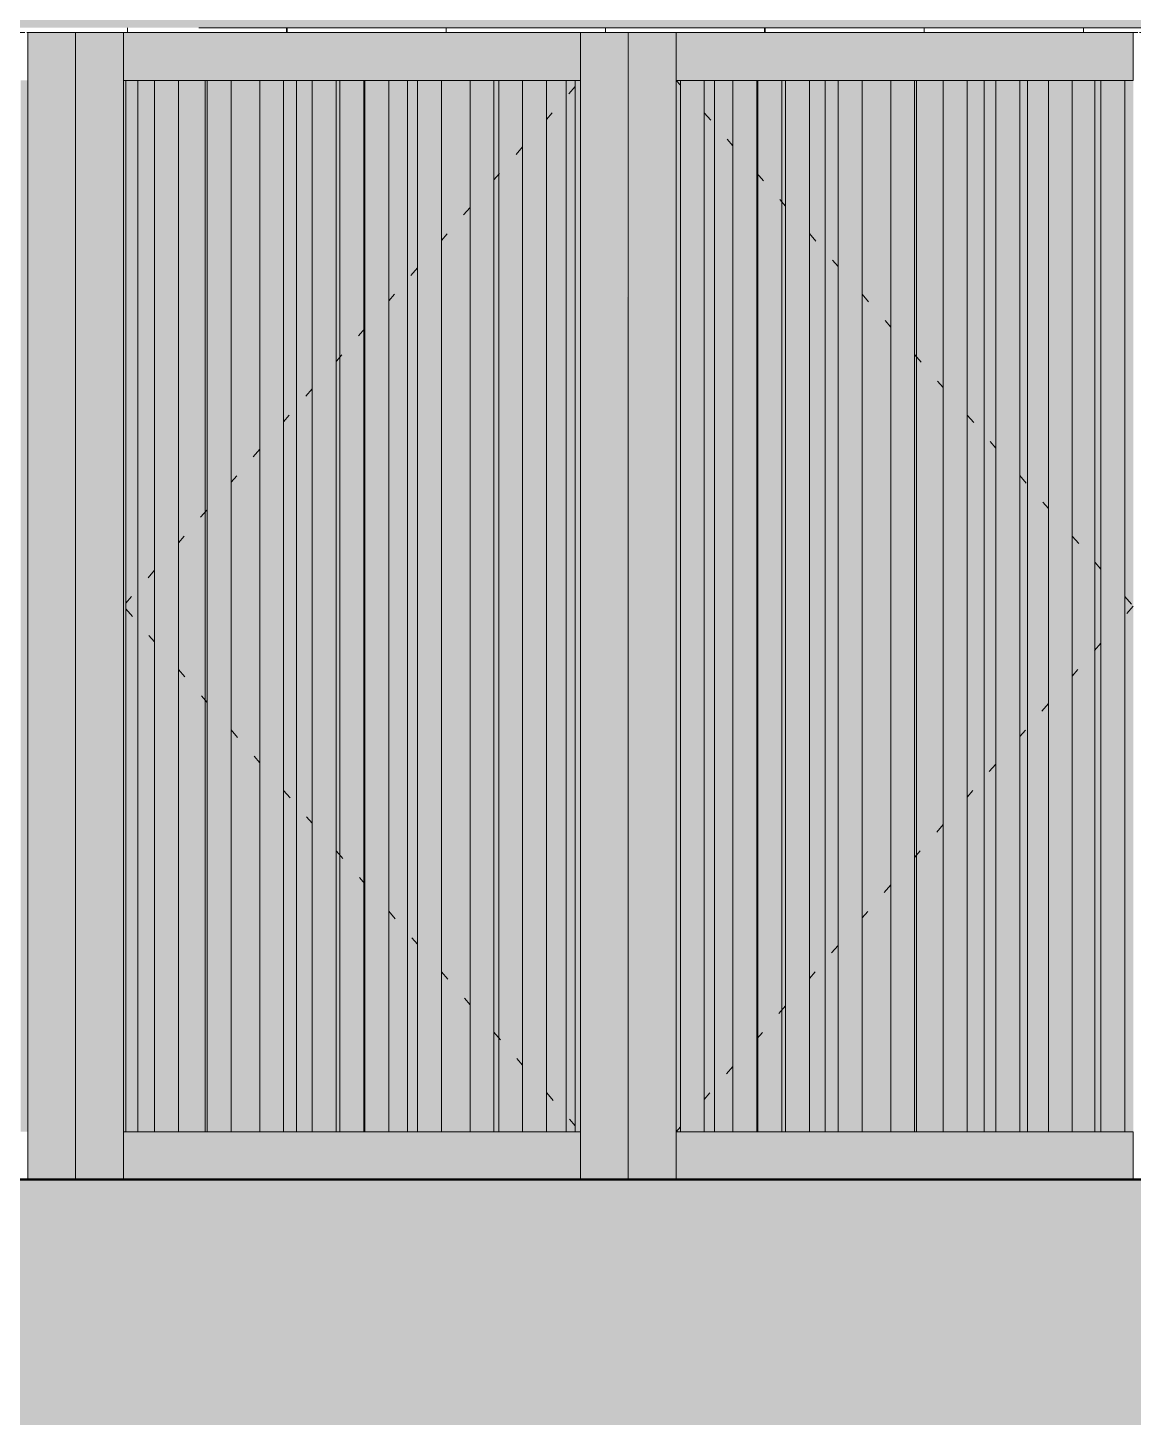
# Model space of a CAD drawing. Header units: millimetres. Extents: x 902415 to 1199587, y -3757 to 35605.
# Drawn here: x 956057 to 958369, y 4703 to 7610 of the extents above; entities that cross this region are included whole.
import ezdxf

# ---------------------------------------------------------------- set-up
doc = ezdxf.new("R2010")
doc.units = ezdxf.units.MM
doc.linetypes.add('AEC_Center', pattern=[24, 12, -4, 4, -4])
doc.linetypes.add('Center', pattern=[178.333333, 20.833333, -52.5, 52.5, -52.5])
for name, color, linetype, lineweight in [('A-DETL', 90, 'Continuous', 18), ('A-DETL-GENF', 92, 'Continuous', 5), ('A-DOOR', 31, 'Continuous', 5), ('A-FLOR-LEVL', 51, 'Continuous', 5), ('A-GENM', 13, 'Continuous', 5), ('A-GLAZ-CWMG', 51, 'Continuous', 5), ('A-WALL', 113, 'Continuous', 5), ('A-WALL-PATT', 111, 'Continuous', 5)]:
    doc.layers.add(name, color=color, linetype=linetype, lineweight=lineweight)

# ---------------------------------------------------------------- blocks, each defined once
blk = doc.blocks.new('Rectangular Mullion - 50 x 50mm-V5-North - Grids A')
at = {"layer": 'A-GLAZ-CWMG'}
blk.add_hatch(color=256, dxfattribs=at).paths.add_polyline_path([(983813.4, 5300), (983863.4, 5300), (983863.4, 7500), (983813.4, 7500), (983813.4, 5519.4)])
for p, q in [((983813.4, 7500), (983813.4, 5300)), ((983863.4, 7500), (983863.4, 5300))]:
    blk.add_line(p, q, dxfattribs=at)
blk = doc.blocks.new('Rectangular Mullion - 50 x 50mm-V20-North - Grids A')
at = {"layer": 'A-GLAZ-CWMG'}
blk.add_hatch(color=256, dxfattribs=at).paths.add_polyline_path([(957201.9, 5300), (957213, 5300), (957213, 7500), (957201.9, 7500), (957201.9, 5381.4)])
blk.add_line((957201.9, 7500), (957201.9, 5300), dxfattribs=at)
blk = doc.blocks.new('Rectangular Mullion - 50 x 50mm-V21-North - Grids A')
at = {"layer": 'A-GLAZ-CWMG'}
blk.add_hatch(color=256, dxfattribs=at).paths.add_polyline_path([(956256.7, 5300), (956261.9, 5300), (956261.9, 7500), (956256.7, 7500), (956256.7, 5519.4)])
blk.add_line((956261.9, 7500), (956261.9, 5300), dxfattribs=at)
blk = doc.blocks.new('Mechanical - Condensers - Mechanical - Condensers-1249279-North - Grids A')
at = {"layer": 'A-GENM'}
h = blk.add_hatch(color=256, dxfattribs=at)
h.paths.add_polyline_path([(959891.9, 5200), (959951.9, 5200), (959951.9, 7500), (959891.9, 7500), (959891.9, 5243.4)])
h.paths.add_polyline_path([(959671.9, 5200), (959731.9, 5200), (959731.9, 7500), (959671.9, 7500), (959671.9, 5243.4)])
h.paths.add_polyline_path([(959781.9, 5200), (959841.9, 5200), (959841.9, 7500), (959781.9, 7500), (959781.9, 5243.4)])
h.paths.add_polyline_path([(955551.9, 5300), (955551.9, 7500), (955491.9, 7500), (955491.9, 5300)])
h.paths.add_polyline_path([(955603.5, 5300), (955661.9, 5300), (955661.9, 7500), (955603.5, 7500), (955603.5, 5519.4)])
h.paths.add_polyline_path([(958289.3, 5300), (958289.3, 7500), (958241.9, 7500), (958241.9, 5300), (958281.6, 5300)])
h.paths.add_polyline_path([(958148.2, 5300), (958148.2, 7500), (958131.9, 7500), (958131.9, 5300)])
h.paths.add_polyline_path([(958081.9, 5300), (958081.9, 7500), (958057.2, 7500), (958057.2, 5300)])
h.paths.add_polyline_path([(957971.9, 5300), (957971.9, 7500), (957916.1, 7500), (957916.1, 5300)])
h.paths.add_polyline_path([(957801.9, 5300), (957861.9, 5300), (957861.9, 7500), (957801.9, 7500), (957801.9, 5381.4)])
h.paths.add_polyline_path([(955744.6, 5300), (955771.9, 5300), (955771.9, 7500), (955744.6, 7500), (955744.6, 5519.4)])
h.paths.add_polyline_path([(955821.9, 5300), (955835.6, 5300), (955835.6, 7500), (955821.9, 7500), (955821.9, 5519.4)])
h.paths.add_polyline_path([(955931.9, 5300), (955976.7, 5300), (955976.7, 7500), (955931.9, 7500), (955931.9, 5519.4)])
h.paths.add_polyline_path([(956041.9, 5300), (956056.7, 5300), (956056.7, 7500), (956041.9, 7500), (956041.9, 5519.4)])
h.paths.add_polyline_path([(957725.1, 5300), (957725.1, 7500), (957691.9, 7500), (957691.9, 5300)])
h.paths.add_polyline_path([(957641.9, 5300), (957641.9, 7500), (957634, 7500), (957634, 5300)])
h.paths.add_polyline_path([(957493, 5300), (957531.9, 5300), (957531.9, 7500), (957493, 7500), (957493, 5519.4)])
h.paths.add_polyline_path([(956261.9, 5300), (956286.7, 5300), (956286.7, 7500), (956261.9, 7500), (956261.9, 5519.4)])
h.paths.add_polyline_path([(956371.9, 5300), (956427.7, 5300), (956427.7, 7500), (956371.9, 7500), (956371.9, 5519.4)])
h.paths.add_polyline_path([(956541.9, 5300), (956541.9, 7500), (956481.9, 7500), (956481.9, 5300)])
h.paths.add_polyline_path([(956651.9, 5300), (956651.9, 7500), (956618.8, 7500), (956618.8, 5300)])
h.paths.add_polyline_path([(956701.9, 5300), (956709.8, 5300), (956709.8, 7500), (956701.9, 7500), (956701.9, 5519.4)])
h.paths.add_polyline_path([(957421.9, 5300), (957421.9, 7500), (957413, 7500), (957413, 5300)])
h.paths.add_polyline_path([(958571.9, 5300), (958599.3, 5300), (958599.3, 7500), (958571.9, 7500), (958571.9, 5519.4)])
h.paths.add_polyline_path([(958681.9, 5300), (958740.3, 5300), (958740.3, 7500), (958681.9, 7500), (958681.9, 5519.4)])
h.paths.add_polyline_path([(958791.9, 5300), (958851.9, 5300), (958851.9, 7500), (958791.9, 7500), (958791.9, 5519.4)])
h.paths.add_polyline_path([(958961.9, 5300), (958961.9, 7500), (958931.4, 7500), (958931.4, 5300)])
h.paths.add_polyline_path([(959011.9, 5300), (959022.4, 5300), (959022.4, 7500), (959011.9, 7500), (959011.9, 5519.4)])
h.paths.add_polyline_path([(959121.9, 5300), (959163.5, 5300), (959163.5, 7500), (959121.9, 7500), (959121.9, 5519.4)])
h.paths.add_polyline_path([(956850.9, 5300), (956850.9, 7500), (956811.9, 7500), (956811.9, 5300)])
h.paths.add_polyline_path([(956921.9, 5300), (956981.9, 5300), (956981.9, 7500), (956921.9, 7500), (956921.9, 5519.4)])
h.paths.add_polyline_path([(959291.9, 5300), (959291.9, 7500), (959231.9, 7500), (959231.9, 5300)])
h.paths.add_polyline_path([(958369.3, 5300), (958369.3, 7500), (958351.9, 7500), (958351.9, 5300)])
h.paths.add_polyline_path([(957201.9, 5300), (957201.9, 7500), (957183, 7500), (957183, 5300)])
h.paths.add_polyline_path([(957091.9, 5300), (957091.9, 7500), (957041.9, 7500), (957041.9, 5300)])
h.paths.add_polyline_path([(955386.3, 5300), (955412.5, 5300), (955412.5, 7500), (955381.9, 7500), (955381.9, 5300)])
h.paths.add_polyline_path([(955331.9, 5300), (955331.9, 7500), (955321.4, 7500), (955321.4, 5300)])
h.paths.add_polyline_path([(955221.9, 5300), (955221.9, 7500), (955180.4, 7500), (955180.4, 5300)])
h.paths.add_polyline_path([(959354.5, 5300), (959401.9, 5300), (959401.9, 7500), (959354.5, 7500), (959354.5, 5519.4)])
h.paths.add_polyline_path([(959495.6, 5300), (959511.9, 5300), (959511.9, 7500), (959495.6, 7500), (959495.6, 5519.4)])
h.paths.add_polyline_path([(955111.9, 5300), (955111.9, 7500), (955100.4, 7500), (955100.4, 5300)])
blk = doc.blocks.new('Generic Models 21 - Generic Models 13-2246435-North - Grids A')
at = {"layer": 'A-GENM'}
h = blk.add_hatch(color=256, dxfattribs=at)
h.paths.add_polyline_path([(937570.2, 7600), (942406.7, 7600), (949487, 14287.4), (949210.9, 15709.5), (938853.9, 8494.3), (938853, 7742.8), (938850.5, 7724.1), (938838.2, 7697), (938824.6, 7679.3), (938803.9, 7663.4), (938779.8, 7653.4), (938753.9, 7650), (937753.9, 7650), (937728, 7653.4), (937703.9, 7663.4), (937683.2, 7678.7), (937578.2, 7605.6)])
h.paths.add_polyline_path([(956414.3, 7610), (956388.2, 7650), (955413.9, 7650), (955388, 7653.4), (955363.9, 7663.4), (955343.2, 7679.3), (955327.3, 7700), (955317.3, 7724.1), (955313.9, 7750), (955313.9, 8750), (955317.3, 8775.9), (955327.3, 8800), (955343.2, 8820.7), (955363.9, 8836.6), (955388, 8846.6), (955413.9, 8850), (955605.6, 8850), (951078.9, 15790.9), (949276.9, 15790.1), (950864.8, 7611.2), (956373.9, 7610)])
h = blk.add_hatch(color=256, dxfattribs=at)
h.paths.add_polyline_path([(943298.2, 7600), (945328.2, 7601.9), (949777.6, 12902.1), (949505.3, 14304.6), (942406.7, 7600), (943278.6, 7600)])
h.paths.add_polyline_path([(959565.8, 7609.3), (952202.5, 15790.7), (951079.4, 15790.1), (955605.6, 8850), (956413.9, 8850), (956439.8, 8846.6), (956463.9, 8836.6), (956484.6, 8820.7), (956500.5, 8800), (956510.5, 8775.9), (956513.9, 8750), (956513.9, 7750), (956510.5, 7724.1), (956500.5, 7700), (956484.6, 7679.3), (956463.9, 7663.4), (956439.8, 7653.4), (956413.9, 7650), (956388.2, 7650), (956414.3, 7610), (959334.4, 7609.3)])
blk.add_line((956414.3, 7610), (959565.8, 7609.3), dxfattribs=at)
blk = doc.blocks.new('Curtain_Wall_Batten_Door - Louvre Single Door-V37-North - Grids A')
at = {"layer": 'A-DOOR', "linetype": 'Center'}
for points in [[(957493, 5300), (957492, 7500), (957471.9, 7500), (957471.9, 5300), (957492, 5300)], [(957634, 5300), (957634, 7500), (957584, 7500), (957584, 5300)], [(957751.9, 5300), (957751.9, 7500), (957725.1, 7500), (957725.1, 5300)], [(957916.1, 5300), (957916.1, 7500), (957911.9, 7500), (957911.9, 5300)], [(958057.2, 5300), (958057.2, 7500), (958021.9, 7500), (958021.9, 5300)], [(958191.9, 5300), (958191.9, 7500), (958148.2, 7500), (958148.2, 5300)], [(958289.3, 5300), (958301.9, 5300), (958301.9, 7500), (958289.3, 7500), (958289.3, 5519.4)]]:
    blk.add_hatch(color=256, dxfattribs=at).paths.add_polyline_path(points)
for p, q in [((957413, 7500), (957421.9, 7489.7)), ((957471.9, 7432.2), (957531.9, 7363.2)), ((957581.9, 7305.7), (957641.9, 7236.7)), ((957691.9, 7179.2), (957751.9, 7110.2)), ((957801.9, 7052.6), (957861.9, 6983.6)), ((957911.9, 6926.1), (957971.9, 6857.1)), ((958021.9, 6799.6), (958081.9, 6730.6)), ((958131.9, 6673.1), (958191.9, 6604)), ((958241.9, 6546.5), (958301.9, 6477.5)), ((958351.9, 6420), (958369.3, 6400)), ((958369.3, 6400), (958351.9, 6380)), ((958301.9, 6322.5), (958241.9, 6253.5)), ((958191.9, 6196), (958131.9, 6126.9)), ((958081.9, 6069.4), (958021.9, 6000.4)), ((957971.9, 5942.9), (957911.9, 5873.9)), ((957861.9, 5816.4), (957801.9, 5747.4)), ((957751.9, 5689.8), (957691.9, 5620.8)), ((957641.9, 5563.3), (957581.9, 5494.3)), ((957531.9, 5436.8), (957471.9, 5367.8)), ((957421.9, 5310.3), (957413, 5300))]:
    blk.add_line(p, q, dxfattribs=at)
at = {"layer": 'A-DOOR'}
for p, q in [((957493, 5300), (957493, 7500)), ((957584, 7500), (957584, 5300)), ((957634, 5300), (957634, 7500)), ((957725.1, 7500), (957725.1, 5300)), ((957916.1, 5300), (957916.1, 7500)), ((958057.2, 5300), (958057.2, 7500)), ((958148.2, 7500), (958148.2, 5300)), ((958289.3, 7500), (958289.3, 5300))]:
    blk.add_line(p, q, dxfattribs=at)
blk = doc.blocks.new('Rectangular Mullion - 100 x 100mm-2718795-North - Grids A')
at = {"layer": 'A-GLAZ-CWMG'}
blk.add_hatch(color=256, dxfattribs=at).paths.add_polyline_path([(968810, 7500), (968871.9, 7500), (968871.9, 7600), (967915.6, 7600), (967915.6, 7500), (968801.9, 7500)])
for p, q in [((967915.6, 7500), (967915.6, 7600)), ((968871.9, 7600), (967915.6, 7600)), ((968871.9, 7600), (968871.9, 7500)), ((967915.6, 7500), (968871.9, 7500))]:
    blk.add_line(p, q, dxfattribs=at)
blk = doc.blocks.new('Rectangular Mullion - 100 x 100mm-2718796-North - Grids A')
at = {"layer": 'A-GLAZ-CWMG'}
blk.add_hatch(color=256, dxfattribs=at).paths.add_polyline_path([(967915.6, 5200), (968871.9, 5200), (968871.9, 5300), (967915.6, 5300), (967915.6, 5243.4)])
for p, q in [((967915.6, 5200), (967915.6, 5300)), ((968871.9, 5300), (967915.6, 5300)), ((968871.9, 5300), (968871.9, 5200))]:
    blk.add_line(p, q, dxfattribs=at)
blk = doc.blocks.new('Rectangular Mullion - 100 x 100mm-1765061-North - Grids A')
at = {"layer": 'A-GLAZ-CWMG'}
blk.add_hatch(color=256, dxfattribs=at).paths.add_polyline_path([(997509.7, 5200), (997509.7, 7600), (997409.7, 7599.2), (997409.7, 5200)])
for p, q in [((997409.7, 7600), (997509.7, 7600)), ((997409.7, 7600), (997409.7, 5200)), ((997509.7, 5200), (997509.7, 7600))]:
    blk.add_line(p, q, dxfattribs=at)
blk = doc.blocks.new('Curtain_Wall_Batten_Door - Louvre Single Door-V39-North - Grids A')
at = {"layer": 'A-DOOR', "linetype": 'Center'}
for points in [[(956321.9, 5300), (956321.9, 7500), (956286.7, 7500), (956286.7, 5300)], [(956431.9, 5300), (956431.9, 7500), (956427.7, 7500), (956427.7, 5300)], [(956618.8, 5300), (956618.8, 7500), (956591.9, 7500), (956591.9, 5300)], [(956709.8, 5300), (956759.8, 5300), (956759.8, 7500), (956709.8, 7500), (956709.8, 5519.4)], [(956850.9, 5300), (956871.9, 5300), (956871.9, 7500), (956850.9, 7500), (956850.9, 5519.4)], [(957041.9, 5300), (957041.9, 7500), (957031.9, 7500), (957031.9, 5300)], [(957183, 5300), (957183, 7500), (957141.9, 7500), (957141.9, 5300)]]:
    blk.add_hatch(color=256, dxfattribs=at).paths.add_polyline_path(points)
at = {"layer": 'A-DOOR'}
for p, q in [((956286.7, 7500), (956286.7, 5300)), ((956427.7, 7500), (956427.7, 5300)), ((956618.8, 5300), (956618.8, 7500)), ((956709.8, 7500), (956709.8, 5300)), ((956759.8, 5300), (956759.8, 7500)), ((956850.9, 7500), (956850.9, 5300)), ((957041.9, 5300), (957041.9, 7500)), ((957183, 5300), (957183, 7500))]:
    blk.add_line(p, q, dxfattribs=at)
at = {"layer": 'A-DOOR', "linetype": 'Center'}
for p, q in [((957201.9, 7487.3), (957141.9, 7418.2)), ((957091.9, 7360.7), (957031.9, 7291.7)), ((956981.9, 7234.2), (956921.9, 7165.2)), ((956871.9, 7107.7), (956811.9, 7038.7)), ((956761.9, 6981.1), (956702.3, 6912.6)), ((956651.9, 6854.6), (956591.9, 6785.6)), ((956541.9, 6728.1), (956481.9, 6659.1)), ((956431.9, 6601.6), (956371.9, 6532.5)), ((956321.9, 6475), (956261.9, 6406)), ((956261.9, 6394), (956321.9, 6325)), ((956371.9, 6267.5), (956431.9, 6198.4)), ((956481.9, 6140.9), (956541.9, 6071.9)), ((956591.9, 6014.4), (956651.9, 5945.4)), ((956702.3, 5887.4), (956761.9, 5818.9)), ((956811.9, 5761.3), (956871.9, 5692.3)), ((956921.9, 5634.8), (956981.9, 5565.8)), ((957031.9, 5508.3), (957091.9, 5439.3)), ((957142.2, 5381.4), (957201.9, 5312.7))]:
    blk.add_line(p, q, dxfattribs=at)
blk = doc.blocks.new('Rectangular Mullion - 100 x 100mm-1674793-North - Grids A')
at = {"layer": 'A-GLAZ-CWMG'}
blk.add_hatch(color=256, dxfattribs=at).paths.add_polyline_path([(969998.2, 7500), (970028.2, 7500), (970028.2, 7600), (969071.9, 7600), (969073.2, 7500), (969948.2, 7500)])
for p, q in [((969071.9, 7500), (969071.9, 7600)), ((970028.2, 7600), (969071.9, 7600)), ((970028.2, 7600), (970028.2, 7500)), ((970028.2, 7500), (969071.9, 7500))]:
    blk.add_line(p, q, dxfattribs=at)
blk = doc.blocks.new('Rectangular Mullion - 100 x 100mm-1674794-North - Grids A')
at = {"layer": 'A-GLAZ-CWMG'}
blk.add_hatch(color=256, dxfattribs=at).paths.add_polyline_path([(969071.9, 5200), (970028.2, 5200), (970028.2, 5300), (969071.9, 5300), (969071.9, 5243.4)])
for p, q in [((969071.9, 5200), (969071.9, 5300)), ((969071.9, 5300), (970028.2, 5300)), ((970028.2, 5300), (970028.2, 5200))]:
    blk.add_line(p, q, dxfattribs=at)
blk = doc.blocks.new('Rectangular Mullion - 100 x 100mm-1677029-North - Grids A')
at = {"layer": 'A-GLAZ-CWMG'}
blk.add_hatch(color=256, dxfattribs=at).paths.add_polyline_path([(969071.9, 5200), (969071.9, 7600), (968971.9, 7600), (968971.9, 5200)])
for p, q in [((968971.9, 7600), (969071.9, 7600)), ((968971.9, 7600), (968971.9, 5200)), ((969071.9, 7600), (969071.9, 5200))]:
    blk.add_line(p, q, dxfattribs=at)
blk = doc.blocks.new('Rectangular Mullion - 100 x 100mm-1677030-North - Grids A')
at = {"layer": 'A-GLAZ-CWMG'}
blk.add_hatch(color=256, dxfattribs=at).paths.add_polyline_path([(970126, 5200), (970128.2, 5200), (970126, 7600), (970028.2, 7600), (970028.2, 5200)])
for p, q in [((970028.2, 7600), (970128.2, 7600)), ((970028.2, 5200), (970028.2, 7600)), ((970128.2, 5200), (970128.2, 7600))]:
    blk.add_line(p, q, dxfattribs=at)
blk = doc.blocks.new('Rectangular Mullion - 100 x 100mm-1765060-North - Grids A')
at = {"layer": 'A-GLAZ-CWMG'}
blk.add_hatch(color=256, dxfattribs=at).paths.add_polyline_path([(998552.6, 5200), (998575.9, 5200), (998575.9, 7600), (998475.9, 7599.6), (998475.9, 5200), (998527.1, 5200)])
for p, q in [((998475.9, 7600), (998575.9, 7600)), ((998475.9, 7600), (998475.9, 5200)), ((998575.9, 5200), (998575.9, 7600))]:
    blk.add_line(p, q, dxfattribs=at)

msp = doc.modelspace()

# ---------------------------------------------------------------- hatches: boundary and pattern name
at = {"layer": 'A-DETL-GENF'}
msp.add_hatch(color=7, dxfattribs=at).paths.add_polyline_path([(911282.2, 275.1), (1031734.5, 275.1), (1031734.5, 275.1), (1034503.4, 275.1), (1034503.4, 275.1), (1043561.4, 275.1), (1043561.4, 5200), (911282.2, 5200), (911282.2, 2942.3)])
at = {"layer": 'A-WALL-PATT'}
h = msp.add_hatch(dxfattribs=at)
h.set_pattern_fill('FP_53', color=256, style=0, pattern_type=2)
h.set_pattern_definition([(90, (957597.8, 7600), (-333, 2e-14), [])])
h.paths.add_polyline_path([(956597.8, 7600), (957597.8, 7600), (957597.8, 7609.7), (956597.8, 7609.3)])
h.paths.add_polyline_path([(957597.8, 15227), (957597.8, 15713.5), (956704, 15713.5), (957228.7, 15427.9)])
h = msp.add_hatch(dxfattribs=at)
h.set_pattern_fill('FP_54', color=256, style=0, pattern_type=2)
h.set_pattern_definition([(90, (958597.8, 7600), (-333, 2e-14), [])])
h.paths.add_polyline_path([(957597.8, 7600), (958597.8, 7600), (958597.8, 7609.5), (957597.8, 7609.3)])
h.paths.add_polyline_path([(958597.8, 14682.7), (958597.8, 15713.5), (957597.8, 15713.5), (957597.8, 15227), (958281.6, 14854.8)])
h = msp.add_hatch(dxfattribs=at)
h.set_pattern_fill('FP_52', color=256, style=0, pattern_type=2)
h.set_pattern_definition([(90, (956597.8, 7600), (-333, 2e-14), [])])
h.paths.add_polyline_path([(956156.7, 7600), (956597.8, 7600), (956597.8, 7609.9), (955597.8, 7610), (955597.8, 7600), (956151.9, 7600)])

# ---------------------------------------------------------------- linework, layer by layer
at = {"layer": 'A-DETL', "lineweight": 50}
msp.add_line((1043561.4, 5200), (911282.2, 5200), dxfattribs=at)
at = {"layer": 'A-FLOR-LEVL', "linetype": 'AEC_Center'}
for p, q in [((903214.7, 7600), (1037708.1, 7600)), ((903214.7, 5200), (1037708.1, 5200))]:
    msp.add_line(p, q, dxfattribs=at)
at = {"layer": 'A-WALL'}
for p, q in [((956597.8, 7600), (956597.8, 7609.9)), ((957597.8, 7600), (957597.8, 7609.7))]:
    msp.add_line(p, q, dxfattribs=at)

# ---------------------------------------------------------------- block references
at = {"layer": 'A-DOOR', "linetype": 'Center'}
for name in ['Curtain_Wall_Batten_Door - Louvre Single Door-V39-North - Grids A', 'Curtain_Wall_Batten_Door - Louvre Single Door-V37-North - Grids A']:
    msp.add_blockref(name, (0, 0), dxfattribs=at)
at = {"layer": 'A-GENM'}
for name in ['Generic Models 21 - Generic Models 13-2246435-North - Grids A', 'Mechanical - Condensers - Mechanical - Condensers-1249279-North - Grids A']:
    msp.add_blockref(name, (0, 0), dxfattribs=at)
at = {"layer": 'A-GLAZ-CWMG'}
for name, p in [('Rectangular Mullion - 100 x 100mm-1765060-North - Grids A', (-42419.3, 0)), ('Rectangular Mullion - 100 x 100mm-1677029-North - Grids A', (-12815.2, 0)), ('Rectangular Mullion - 100 x 100mm-1674793-North - Grids A', (-12815.2, 0)), ('Rectangular Mullion - 100 x 100mm-1677030-North - Grids A', (-12815.2, 0)), ('Rectangular Mullion - 100 x 100mm-1765061-North - Grids A', (-40096.7, 0)), ('Rectangular Mullion - 100 x 100mm-2718795-North - Grids A', (-10502.6, 0)), ('Rectangular Mullion - 50 x 50mm-V21-North - Grids A', (0, 0)), ('Rectangular Mullion - 50 x 50mm-V5-North - Grids A', (-27491.5, 0)), ('Rectangular Mullion - 50 x 50mm-V5-North - Grids A', (-27381.5, 0)), ('Rectangular Mullion - 50 x 50mm-V5-North - Grids A', (-27271.5, 0)), ('Rectangular Mullion - 50 x 50mm-V5-North - Grids A', (-27161.5, 0)), ('Rectangular Mullion - 50 x 50mm-V5-North - Grids A', (-27051.5, 0)), ('Rectangular Mullion - 50 x 50mm-V5-North - Grids A', (-26941.5, 0)), ('Rectangular Mullion - 50 x 50mm-V5-North - Grids A', (-26831.5, 0)), ('Rectangular Mullion - 50 x 50mm-V5-North - Grids A', (-26721.5, 0)), ('Rectangular Mullion - 50 x 50mm-V20-North - Grids A', (0, 0)), ('Rectangular Mullion - 50 x 50mm-V5-North - Grids A', (-26391.5, 0)), ('Rectangular Mullion - 50 x 50mm-V5-North - Grids A', (-26281.5, 0)), ('Rectangular Mullion - 50 x 50mm-V5-North - Grids A', (-26171.5, 0)), ('Rectangular Mullion - 50 x 50mm-V5-North - Grids A', (-26061.5, 0)), ('Rectangular Mullion - 50 x 50mm-V5-North - Grids A', (-25951.5, 0)), ('Rectangular Mullion - 50 x 50mm-V5-North - Grids A', (-25841.5, 0)), ('Rectangular Mullion - 50 x 50mm-V5-North - Grids A', (-25731.5, 0)), ('Rectangular Mullion - 50 x 50mm-V5-North - Grids A', (-25621.5, 0)), ('Rectangular Mullion - 50 x 50mm-V5-North - Grids A', (-25511.5, 0)), ('Rectangular Mullion - 100 x 100mm-1674794-North - Grids A', (-12815.2, 0)), ('Rectangular Mullion - 100 x 100mm-2718796-North - Grids A', (-10502.6, 0))]:
    msp.add_blockref(name, p, dxfattribs=at)

doc.saveas('drawing.dxf')
